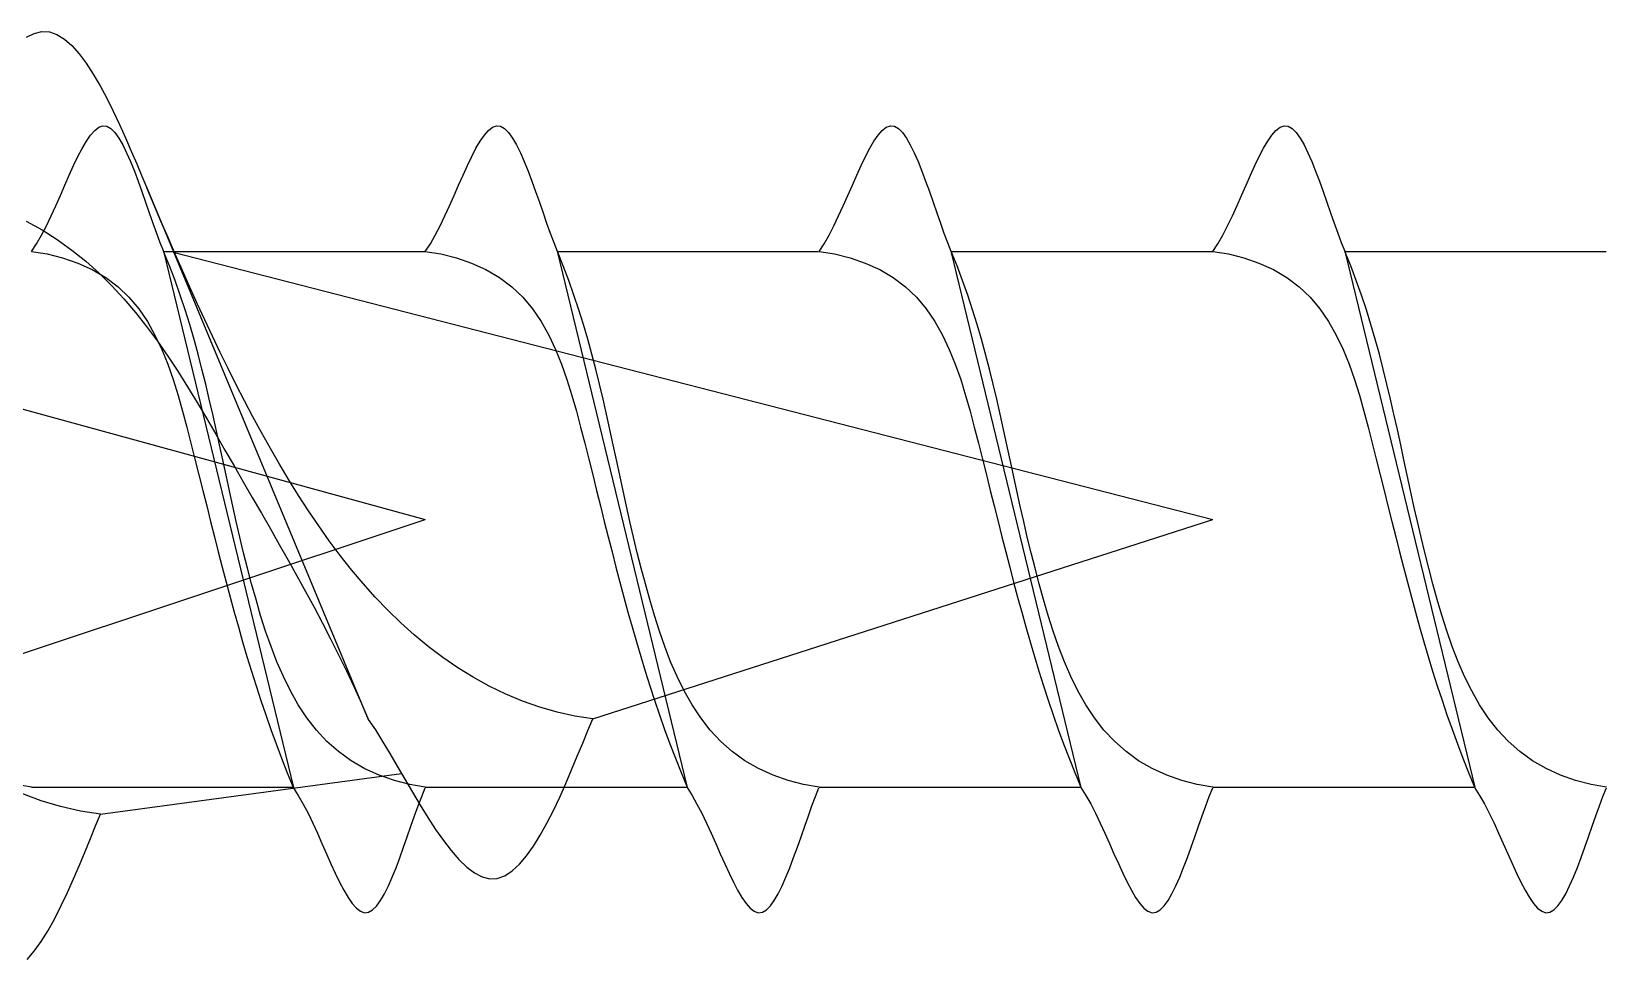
# Model space of a CAD drawing. Extents: x -395 to 1364, y -31 to 719.
# Drawn here: x 299.07 to 307.07, y 387.33 to 392.05 of the extents above; entities that cross this region are included whole.
import ezdxf

# ---------------------------------------------------------------- set-up
doc = ezdxf.new("R2010")
doc.units = 0
doc.layers.get('0').update_dxf_attribs({"linetype": 'CONTINUOUS'})

# ---------------------------------------------------------------- blocks, each defined once
blk = doc.blocks.new('*U60')
for p, q in [((38.5867, 1.6833), (39.7103, -1.0156)), ((38.67, 1.3641), (39.33, -1.3611)), ((38.6707, 1.3624), (39.9978, 1.3624)), ((40.67, 1.3642), (41.33, -1.361)), ((40.6707, 1.3625), (41.9978, 1.3625)), ((42.67, 1.3642), (43.33, -1.3609)), ((42.6707, 1.3626), (43.9978, 1.3626)), ((44.67, 1.3643), (45.33, -1.3608)), ((44.6707, 1.3627), (45.9978, 1.3627)), ((38.7186, 1.3591), (44, 0)), ((35.8203, 1.1488), (40, 0)), ((37.5603, -0.8115), (40, 0)), ((40.8504, -1.0128), (44, 0)), ((38, -1.3595), (39.3274, -1.3595)), ((38.3504, -1.4972), (39.8792, -1.2907)), ((40, -1.3595), (41.3274, -1.3594)), ((42, -1.3594), (43.3274, -1.3593)), ((44, -1.3593), (45.3274, -1.3592))]:
    blk.add_line(p, q)
for points in [[(37.9745, 2.4513), (38.0133, 2.4712), (38.0521, 2.4807), (38.0907, 2.4788), (38.129, 2.4655), (38.167, 2.4418), (38.2045, 2.4087), (38.2415, 2.3673), (38.2779, 2.3189), (38.3136, 2.2644), (38.3484, 2.205), (38.3823, 2.1418), (38.4151, 2.0759), (38.4469, 2.0085), (38.4774, 1.9405), (38.5066, 1.8732), (38.5345, 1.8076), (38.5608, 1.7449), (38.5855, 1.6861)], [(38, 1.3624), (38.0255, 1.402), (38.0505, 1.446), (38.0751, 1.4935), (38.0992, 1.5435), (38.1228, 1.5952), (38.1461, 1.6476), (38.169, 1.6998), (38.1915, 1.7507), (38.2137, 1.7994), (38.2356, 1.8451), (38.2573, 1.8867), (38.2786, 1.9234), (38.2998, 1.9541), (38.3207, 1.9779), (38.3415, 1.994), (38.3621, 2.0012), (38.3826, 1.9989), (38.403, 1.987), (38.4232, 1.9667), (38.4433, 1.9389), (38.4632, 1.9044), (38.483, 1.8643), (38.5026, 1.8196), (38.522, 1.7711), (38.5412, 1.7199), (38.5603, 1.6668), (38.5791, 1.6129), (38.5978, 1.5591), (38.6162, 1.5063), (38.6344, 1.4556), (38.6523, 1.4079), (38.67, 1.3641)], [(40, 1.3625), (40.0255, 1.4021), (40.0505, 1.446), (40.0751, 1.4936), (40.0992, 1.5436), (40.1228, 1.5953), (40.1461, 1.6477), (40.169, 1.6998), (40.1915, 1.7508), (40.2137, 1.7995), (40.2356, 1.8452), (40.2573, 1.8868), (40.2786, 1.9235), (40.2998, 1.9542), (40.3207, 1.978), (40.3415, 1.994), (40.3621, 2.0013), (40.3826, 1.9989), (40.403, 1.9871), (40.4232, 1.9668), (40.4433, 1.939), (40.4632, 1.9045), (40.483, 1.8644), (40.5026, 1.8197), (40.522, 1.7712), (40.5412, 1.7199), (40.5603, 1.6669), (40.5791, 1.613), (40.5978, 1.5592), (40.6162, 1.5064), (40.6344, 1.4557), (40.6523, 1.408), (40.67, 1.3642)], [(42, 1.3626), (42.0255, 1.4021), (42.0505, 1.4461), (42.0751, 1.4936), (42.0992, 1.5437), (42.1228, 1.5954), (42.1461, 1.6478), (42.169, 1.6999), (42.1915, 1.7508), (42.2137, 1.7996), (42.2356, 1.8453), (42.2573, 1.8869), (42.2786, 1.9236), (42.2998, 1.9543), (42.3207, 1.9781), (42.3415, 1.9941), (42.3621, 2.0014), (42.3826, 1.999), (42.403, 1.9872), (42.4232, 1.9669), (42.4433, 1.9391), (42.4632, 1.9046), (42.483, 1.8645), (42.5026, 1.8198), (42.522, 1.7713), (42.5412, 1.72), (42.5603, 1.667), (42.5791, 1.6131), (42.5978, 1.5593), (42.6162, 1.5065), (42.6344, 1.4558), (42.6523, 1.4081), (42.67, 1.3642)], [(44, 1.3627), (44.0255, 1.4022), (44.0505, 1.4462), (44.0751, 1.4937), (44.0992, 1.5438), (44.1228, 1.5955), (44.1461, 1.6479), (44.169, 1.7), (44.1915, 1.7509), (44.2137, 1.7997), (44.2356, 1.8454), (44.2573, 1.887), (44.2786, 1.9236), (44.2998, 1.9544), (44.3207, 1.9782), (44.3415, 1.9942), (44.3621, 2.0015), (44.3826, 1.9991), (44.403, 1.9873), (44.4232, 1.967), (44.4433, 1.9391), (44.4632, 1.9047), (44.483, 1.8646), (44.5026, 1.8198), (44.522, 1.7714), (44.5412, 1.7201), (44.5603, 1.6671), (44.5791, 1.6132), (44.5978, 1.5594), (44.6162, 1.5066), (44.6344, 1.4559), (44.6523, 1.4081), (44.67, 1.3643)], [(38.3507, -1.4968), (38.2489, -1.4814), (38.1477, -1.4587), (38.048, -1.429), (37.9502, -1.3926)], [(37.9722, 1.5171), (38.053, 1.4723), (38.1306, 1.4231), (38.2047, 1.3699), (38.2754, 1.3129), (38.3428, 1.2523), (38.4072, 1.1885), (38.4687, 1.1218), (38.5277, 1.0524), (38.5844, 0.9805), (38.639, 0.9066), (38.6917, 0.8308), (38.7428, 0.7535), (38.7926, 0.675), (38.8411, 0.5954), (38.8888, 0.5151), (38.9358, 0.4344), (38.9823, 0.3536), (39.0286, 0.2729), (39.0749, 0.1926), (39.1211, 0.1126), (39.1671, 0.0328), (39.2128, -0.0469), (39.2582, -0.1264), (39.3032, -0.206), (39.3476, -0.2856), (39.3915, -0.3654), (39.4347, -0.4454), (39.4772, -0.5257), (39.5188, -0.6064), (39.5595, -0.6875), (39.5992, -0.7691), (39.6378, -0.8514), (39.6753, -0.9343), (39.7115, -1.018)], [(40.8507, -1.0124), (40.76, -0.9988), (40.6701, -0.9791), (40.5814, -0.9536), (40.4941, -0.9227), (40.4085, -0.8869), (40.3248, -0.8464), (40.2433, -0.8016), (40.1643, -0.7529), (40.0881, -0.7007), (40.0145, -0.6452), (39.9436, -0.5866), (39.8753, -0.5252), (39.8094, -0.4611), (39.7457, -0.3946), (39.6843, -0.3257), (39.625, -0.2549), (39.5677, -0.1822), (39.5123, -0.1078), (39.4587, -0.032), (39.4067, 0.045), (39.3563, 0.123), (39.3074, 0.2019), (39.2598, 0.2814), (39.2134, 0.3613), (39.1682, 0.4418), (39.1242, 0.5226), (39.0812, 0.6038), (39.0392, 0.6855), (38.998, 0.7674), (38.9577, 0.8497), (38.9182, 0.9324), (38.8794, 1.0153), (38.8412, 1.0984), (38.8035, 1.1818), (38.7664, 1.2655), (38.7296, 1.3493), (38.6932, 1.4333), (38.6571, 1.5174), (38.6212, 1.6017), (38.5855, 1.6861)], [(38, -1.3595), (37.9209, -1.3468)], [(38, 1.3624), (38.0791, 1.3499), (38.1577, 1.3303), (38.2344, 1.3037), (38.3078, 1.2703), (38.3765, 1.23), (38.439, 1.183), (38.4947, 1.1296), (38.5442, 1.0704), (38.5881, 1.0061), (38.6269, 0.9373), (38.6613, 0.8648), (38.6919, 0.7891), (38.7193, 0.7111), (38.7442, 0.6312), (38.7671, 0.5503), (38.7886, 0.469), (38.8094, 0.3878), (38.8298, 0.3073), (38.85, 0.2274), (38.8698, 0.1479), (38.8896, 0.0691), (38.9092, -0.0093), (38.9288, -0.0872), (38.9485, -0.1647), (38.9683, -0.2417), (38.9883, -0.3183), (39.0086, -0.3945), (39.0292, -0.4703), (39.0503, -0.5458), (39.0718, -0.6209), (39.0939, -0.6958), (39.1166, -0.7703), (39.14, -0.8446), (39.1641, -0.9187), (39.1891, -0.9926), (39.2151, -1.0662), (39.242, -1.1397), (39.2699, -1.2131), (39.299, -1.2863), (39.3293, -1.3594)], [(40, -1.3594), (39.9209, -1.3467), (39.8426, -1.3267), (39.7661, -1.2997), (39.6927, -1.266), (39.6233, -1.2258), (39.559, -1.1794), (39.5004, -1.1272), (39.4471, -1.0697), (39.3987, -1.0075), (39.3548, -0.9412), (39.315, -0.8712), (39.2789, -0.7982), (39.2461, -0.7227), (39.2162, -0.6453), (39.1889, -0.5665), (39.1636, -0.4868), (39.14, -0.407), (39.1178, -0.3272), (39.0968, -0.2477), (39.0768, -0.1684), (39.0578, -0.0893), (39.0395, -0.0104), (39.0218, 0.0683), (39.0046, 0.1467), (38.9877, 0.2249), (38.9709, 0.3028), (38.9542, 0.3804), (38.9373, 0.4578), (38.9202, 0.5349), (38.9026, 0.6117), (38.8844, 0.6883), (38.8656, 0.7645), (38.8458, 0.8404), (38.8251, 0.916), (38.8031, 0.9913), (38.7799, 1.0662), (38.7551, 1.1408), (38.7288, 1.215), (38.7007, 1.2889), (38.6707, 1.3624)], [(40, 1.3625), (40.0791, 1.35), (40.1577, 1.3304), (40.2344, 1.3038), (40.3078, 1.2704), (40.3765, 1.2301), (40.439, 1.1831), (40.4947, 1.1297), (40.5442, 1.0705), (40.5881, 1.0062), (40.6269, 0.9374), (40.6613, 0.8649), (40.6919, 0.7892), (40.7193, 0.7112), (40.7442, 0.6313), (40.7671, 0.5504), (40.7886, 0.469), (40.8094, 0.3879), (40.8298, 0.3074), (40.85, 0.2274), (40.8698, 0.148), (40.8896, 0.0691), (40.9092, -0.0092), (40.9288, -0.0871), (40.9485, -0.1646), (40.9683, -0.2416), (40.9883, -0.3182), (41.0086, -0.3944), (41.0292, -0.4702), (41.0503, -0.5457), (41.0718, -0.6208), (41.0939, -0.6957), (41.1166, -0.7703), (41.14, -0.8446), (41.1641, -0.9186), (41.1891, -0.9925), (41.2151, -1.0662), (41.242, -1.1397), (41.2699, -1.213), (41.299, -1.2862), (41.3293, -1.3593)], [(42, -1.3593), (41.9209, -1.3466), (41.8426, -1.3266), (41.7661, -1.2996), (41.6927, -1.2659), (41.6233, -1.2257), (41.559, -1.1793), (41.5004, -1.1271), (41.4471, -1.0696), (41.3987, -1.0074), (41.3548, -0.9411), (41.315, -0.8711), (41.2789, -0.7981), (41.2461, -0.7226), (41.2162, -0.6452), (41.1889, -0.5664), (41.1636, -0.4868), (41.14, -0.4069), (41.1178, -0.3271), (41.0968, -0.2476), (41.0768, -0.1683), (41.0578, -0.0892), (41.0395, -0.0103), (41.0218, 0.0684), (41.0046, 0.1468), (40.9877, 0.2249), (40.9709, 0.3029), (40.9542, 0.3805), (40.9373, 0.4579), (40.9202, 0.535), (40.9026, 0.6118), (40.8844, 0.6884), (40.8656, 0.7646), (40.8458, 0.8405), (40.8251, 0.9161), (40.8031, 0.9914), (40.7799, 1.0663), (40.7551, 1.1409), (40.7288, 1.2151), (40.7007, 1.289), (40.6707, 1.3625)], [(42, 1.3626), (42.0791, 1.35), (42.1577, 1.3304), (42.2344, 1.3039), (42.3078, 1.2705), (42.3765, 1.2302), (42.439, 1.1832), (42.4947, 1.1298), (42.5442, 1.0706), (42.5881, 1.0063), (42.6269, 0.9375), (42.6613, 0.865), (42.6919, 0.7893), (42.7193, 0.7112), (42.7442, 0.6314), (42.7671, 0.5505), (42.7886, 0.4691), (42.8094, 0.388), (42.8298, 0.3075), (42.85, 0.2275), (42.8698, 0.1481), (42.8896, 0.0692), (42.9092, -0.0092), (42.9288, -0.0871), (42.9485, -0.1645), (42.9683, -0.2415), (42.9883, -0.3181), (43.0086, -0.3943), (43.0292, -0.4701), (43.0503, -0.5456), (43.0718, -0.6207), (43.0939, -0.6956), (43.1166, -0.7702), (43.14, -0.8445), (43.1641, -0.9185), (43.1891, -0.9924), (43.2151, -1.0661), (43.242, -1.1396), (43.2699, -1.2129), (43.299, -1.2861), (43.3293, -1.3593)], [(44, -1.3593), (43.9209, -1.3465), (43.8426, -1.3265), (43.7661, -1.2995), (43.6927, -1.2658), (43.6233, -1.2256), (43.559, -1.1792), (43.5004, -1.127), (43.4471, -1.0695), (43.3987, -1.0073), (43.3548, -0.941), (43.315, -0.871), (43.2789, -0.798), (43.2461, -0.7225), (43.2162, -0.6451), (43.1889, -0.5663), (43.1636, -0.4867), (43.14, -0.4068), (43.1178, -0.3271), (43.0968, -0.2475), (43.0768, -0.1682), (43.0578, -0.0891), (43.0395, -0.0102), (43.0218, 0.0684), (43.0046, 0.1469), (42.9877, 0.225), (42.9709, 0.303), (42.9542, 0.3806), (42.9373, 0.458), (42.9202, 0.5351), (42.9026, 0.6119), (42.8844, 0.6884), (42.8656, 0.7647), (42.8458, 0.8406), (42.8251, 0.9162), (42.8031, 0.9914), (42.7799, 1.0664), (42.7551, 1.141), (42.7288, 1.2152), (42.7007, 1.2891), (42.6707, 1.3626)], [(44, 1.3627), (44.0791, 1.3501), (44.1577, 1.3305), (44.2344, 1.304), (44.3078, 1.2705), (44.3765, 1.2303), (44.439, 1.1833), (44.4947, 1.1299), (44.5442, 1.0707), (44.5881, 1.0063), (44.6269, 0.9376), (44.6613, 0.865), (44.6919, 0.7894), (44.7193, 0.7113), (44.7442, 0.6315), (44.7671, 0.5506), (44.7886, 0.4692), (44.8094, 0.3881), (44.8298, 0.3076), (44.85, 0.2276), (44.8698, 0.1482), (44.8896, 0.0693), (44.9092, -0.0091), (44.9288, -0.087), (44.9485, -0.1644), (44.9683, -0.2414), (44.9883, -0.318), (45.0086, -0.3942), (45.0292, -0.47), (45.0503, -0.5455), (45.0718, -0.6207), (45.0939, -0.6955), (45.1166, -0.7701), (45.14, -0.8444), (45.1641, -0.9185), (45.1891, -0.9923), (45.2151, -1.066), (45.242, -1.1395), (45.2699, -1.2128), (45.299, -1.2861), (45.3293, -1.3592)], [(46, -1.3592), (45.9209, -1.3464), (45.8426, -1.3264), (45.7661, -1.2994), (45.6927, -1.2657), (45.6233, -1.2255), (45.559, -1.1791), (45.5004, -1.1269), (45.4471, -1.0695), (45.3987, -1.0073), (45.3548, -0.9409), (45.315, -0.8709), (45.2789, -0.7979), (45.2461, -0.7224), (45.2162, -0.645), (45.1889, -0.5662), (45.1636, -0.4866), (45.14, -0.4067), (45.1178, -0.327), (45.0968, -0.2474), (45.0768, -0.1681), (45.0578, -0.089), (45.0395, -0.0101), (45.0218, 0.0685), (45.0046, 0.147), (44.9877, 0.2251), (44.9709, 0.303), (44.9542, 0.3807), (44.9373, 0.4581), (44.9202, 0.5352), (44.9026, 0.612), (44.8844, 0.6885), (44.8656, 0.7648), (44.8458, 0.8407), (44.8251, 0.9163), (44.8031, 0.9915), (44.7799, 1.0665), (44.7551, 1.1411), (44.7288, 1.2153), (44.7007, 1.2892), (44.6707, 1.3627)], [(39.7103, -1.0156), (39.7462, -1.0692), (39.7827, -1.1275), (39.8199, -1.1894), (39.8577, -1.2537), (39.8959, -1.3194), (39.9345, -1.3855), (39.9735, -1.4508), (40.0127, -1.5143), (40.0521, -1.5748), (40.0917, -1.6313), (40.1312, -1.6827), (40.1708, -1.728), (40.2102, -1.7659), (40.2495, -1.7956), (40.2886, -1.8158), (40.3273, -1.8255), (40.3656, -1.8236), (40.4035, -1.8099), (40.4408, -1.7855), (40.4776, -1.7515), (40.5137, -1.7091), (40.5491, -1.6593), (40.5837, -1.6035), (40.6175, -1.5426), (40.6504, -1.4778), (40.6824, -1.4103), (40.7133, -1.3413), (40.7431, -1.2719), (40.7718, -1.2032), (40.7993, -1.1363), (40.8255, -1.0725), (40.8504, -1.0128)], [(39.3293, -1.3625), (39.3547, -1.4018), (39.3797, -1.4456), (39.4042, -1.4929), (39.4282, -1.5428), (39.4519, -1.5943), (39.4751, -1.6464), (39.498, -1.6983), (39.5205, -1.7489), (39.5427, -1.7974), (39.5647, -1.8429), (39.5863, -1.8843), (39.6077, -1.9208), (39.6289, -1.9513), (39.6499, -1.975), (39.6707, -1.991), (39.6913, -1.9982), (39.7119, -1.9959), (39.7323, -1.9842), (39.7525, -1.964), (39.7726, -1.9362), (39.7926, -1.902), (39.8124, -1.8621), (39.832, -1.8176), (39.8515, -1.7693), (39.8707, -1.7183), (39.8898, -1.6655), (39.9086, -1.6119), (39.9272, -1.5583), (39.9456, -1.5058), (39.9638, -1.4553), (39.9817, -1.4077), (39.9993, -1.3641)], [(41.3293, -1.3624), (41.3547, -1.4017), (41.3797, -1.4456), (41.4042, -1.4929), (41.4282, -1.5427), (41.4519, -1.5942), (41.4751, -1.6463), (41.498, -1.6982), (41.5205, -1.7488), (41.5427, -1.7974), (41.5647, -1.8428), (41.5863, -1.8842), (41.6077, -1.9207), (41.6289, -1.9512), (41.6499, -1.975), (41.6707, -1.9909), (41.6913, -1.9981), (41.7119, -1.9958), (41.7323, -1.9841), (41.7525, -1.9639), (41.7726, -1.9362), (41.7926, -1.9019), (41.8124, -1.862), (41.832, -1.8175), (41.8515, -1.7692), (41.8707, -1.7182), (41.8898, -1.6654), (41.9086, -1.6118), (41.9272, -1.5582), (41.9456, -1.5057), (41.9638, -1.4552), (41.9817, -1.4077), (41.9993, -1.364)], [(43.3293, -1.3623), (43.3547, -1.4017), (43.3797, -1.4455), (43.4042, -1.4928), (43.4282, -1.5426), (43.4519, -1.5941), (43.4751, -1.6462), (43.498, -1.6981), (43.5205, -1.7487), (43.5427, -1.7973), (43.5647, -1.8427), (43.5863, -1.8841), (43.6077, -1.9206), (43.6289, -1.9511), (43.6499, -1.9749), (43.6707, -1.9908), (43.6913, -1.9981), (43.7119, -1.9957), (43.7323, -1.984), (43.7525, -1.9638), (43.7726, -1.9361), (43.7926, -1.9018), (43.8124, -1.8619), (43.832, -1.8174), (43.8515, -1.7691), (43.8707, -1.7181), (43.8898, -1.6653), (43.9086, -1.6117), (43.9272, -1.5581), (43.9456, -1.5056), (43.9638, -1.4551), (43.9817, -1.4076), (43.9993, -1.3639)], [(45.3293, -1.3622), (45.3547, -1.4016), (45.3797, -1.4454), (45.4042, -1.4927), (45.4282, -1.5425), (45.4519, -1.594), (45.4751, -1.6461), (45.498, -1.698), (45.5205, -1.7487), (45.5427, -1.7972), (45.5647, -1.8426), (45.5863, -1.884), (45.6077, -1.9205), (45.6289, -1.9511), (45.6499, -1.9748), (45.6707, -1.9907), (45.6913, -1.998), (45.7119, -1.9956), (45.7323, -1.9839), (45.7525, -1.9637), (45.7726, -1.936), (45.7926, -1.9017), (45.8124, -1.8618), (45.832, -1.8173), (45.8515, -1.769), (45.8707, -1.718), (45.8898, -1.6652), (45.9086, -1.6116), (45.9272, -1.558), (45.9456, -1.5055), (45.9638, -1.455), (45.9817, -1.4075), (45.9993, -1.3638)], [(37.9776, -2.2359), (38.0137, -2.1935), (38.0491, -2.1437), (38.0837, -2.0878), (38.1175, -2.0269), (38.1504, -1.9622), (38.1824, -1.8947), (38.2133, -1.8257), (38.2431, -1.7563), (38.2718, -1.6875), (38.2993, -1.6207), (38.3255, -1.5569), (38.3504, -1.4972)]]:
    blk.add_lwpolyline(points)

msp = doc.modelspace()

# ---------------------------------------------------------------- block references
msp.add_blockref('*U60', (261.0713, 389.5688))

doc.saveas('drawing.dxf')
